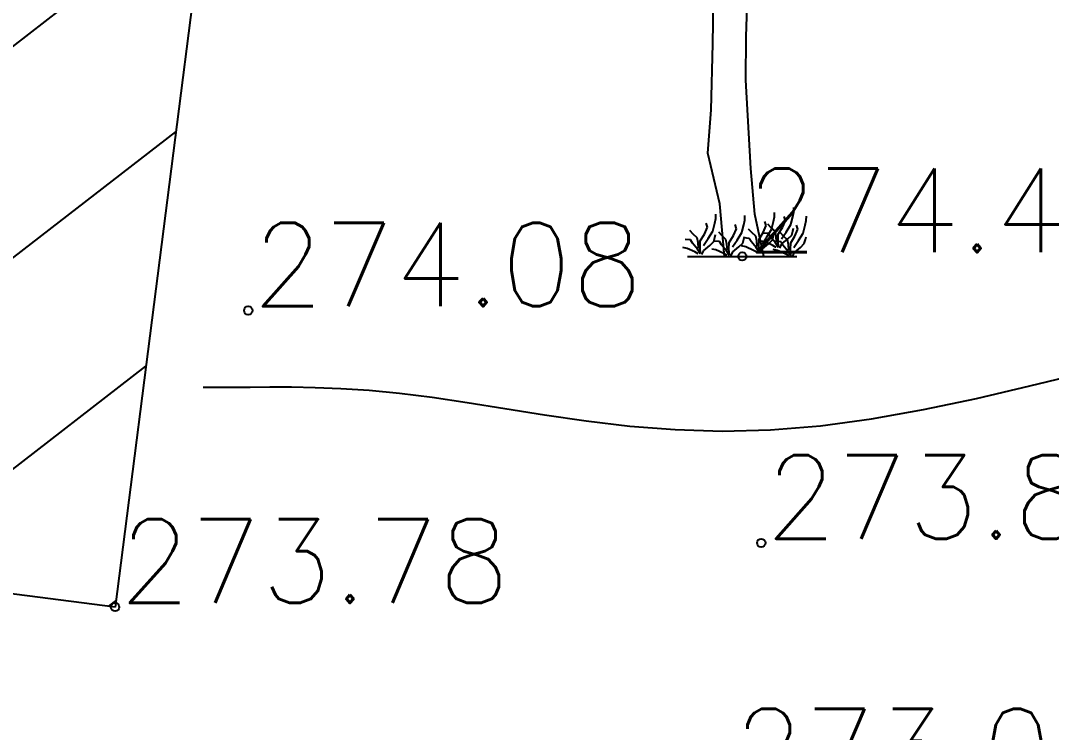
# Model space of a CAD drawing. Extents: x 524954 to 526204, y 9523489 to 9524010.
# Drawn here: x 525860 to 525872.32, y 9523672.69 to 9523681.21 of the extents above; entities that cross this region are included whole.
import ezdxf

# ---------------------------------------------------------------- set-up
doc = ezdxf.new("R2010")
doc.units = 0
doc.header["$PDMODE"] = 33
doc.header["$PDSIZE"] = 0.1
doc.linetypes.add('ACAD_ISO12W100', pattern=[21, 12, -3, 0, -3, 0, -3])
for name, color, linetype in [('Arbre', 34, 'ACAD_ISO12W100'), ('Bati', 6, 'Continuous'), ('Bati_H', 1, 'Continuous'), ('CN_02_00', 4, 'Continuous'), ('TopoAlt', 3, 'Continuous'), ('TOPOJIS', 7, 'Continuous')]:
    doc.layers.add(name, color=color, linetype=linetype)
doc.styles.add('Simplex 1.0', font='Simplex.shx', dxfattribs={"width": 0.99, "height": 1})

# ---------------------------------------------------------------- blocks, each defined once
blk = doc.blocks.new('TCPOINT M')
at = {"color": 0}
blk.add_point((0, 0), dxfattribs=at)
at = {"layer": 'TopoAlt', "style": 'Simplex 1.0', "width": 0.99}
blk.add_attdef('ALT', (0.15, 0.15), '', height=1, dxfattribs=at)
blk = doc.blocks.new('v088')
at = {"linetype": 'Continuous'}
for p, q in [((0.045, 2.625), (0.064, 3.179)), ((-0.352, 2.542), (-0.344, 3.046)), ((0.043, 2.109), (0.045, 2.625)), ((-0.373, 1.752), (-0.352, 2.542)), ((0.102, 1.053), (0.043, 2.109)), ((-0.412, 1.235), (-0.373, 1.752)), ((-0.268, 0.628), (-0.412, 1.235)), ((0.151, 0.506), (0.102, 1.053)), ((-0.213, 0), (-0.268, 0.628)), ((-0.317, 0.454), (-0.315, 0.507)), ((0.256, 0), (0.151, 0.506)), ((0.385, 0.474), (0.387, 0.526)), ((0.603, 0.474), (0.615, 0.531)), ((0.615, 0.531), (0.618, 0.584)), ((-0.416, 0.349), (-0.433, 0.399)), ((-0.353, 0.303), (-0.329, 0.397)), ((-0.329, 0.397), (-0.317, 0.454)), ((-0.07, 0.329), (-0.087, 0.38)), ((-0.007, 0.284), (0.017, 0.377)), ((0.017, 0.377), (0.029, 0.435)), ((0.029, 0.435), (0.031, 0.488)), ((0.286, 0.368), (0.269, 0.418)), ((0.346, 0.341), (0.305, 0.385)), ((0.349, 0.322), (0.373, 0.416)), ((0.373, 0.416), (0.385, 0.474)), ((0.481, 0.344), (0.517, 0.426)), ((0.517, 0.426), (0.5, 0.476)), ((0.524, 0.291), (0.579, 0.38)), ((0.579, 0.38), (0.603, 0.474)), ((0.666, 0.325), (0.649, 0.375)), ((0.728, 0.279), (0.752, 0.373)), ((0.752, 0.373), (0.765, 0.43)), ((0.765, 0.43), (0.767, 0.483)), ((-0.587, 0.264), (-0.627, 0.308)), ((-0.541, 0.224), (-0.587, 0.264)), ((-0.502, 0.188), (-0.452, 0.267)), ((-0.452, 0.267), (-0.416, 0.349)), ((-0.409, 0.214), (-0.353, 0.303)), ((-0.327, 0.226), (-0.32, 0.26)), ((-0.24, 0.245), (-0.281, 0.288)), ((-0.156, 0.168), (-0.106, 0.248)), ((-0.106, 0.248), (-0.07, 0.329)), ((-0.063, 0.195), (-0.007, 0.284)), ((0.115, 0.284), (0.075, 0.327)), ((0.161, 0.243), (0.115, 0.284)), ((0.2, 0.207), (0.25, 0.286)), ((0.25, 0.286), (0.286, 0.368)), ((0.315, 0.274), (0.25, 0.279)), ((0.293, 0.233), (0.349, 0.322)), ((0.337, 0.236), (0.315, 0.274)), ((0.392, 0.301), (0.346, 0.341)), ((0.375, 0.245), (0.382, 0.279)), ((0.404, 0.243), (0.392, 0.301)), ((0.428, 0.183), (0.43, 0.264)), ((0.43, 0.264), (0.481, 0.344)), ((0.495, 0.24), (0.454, 0.284)), ((0.469, 0.209), (0.524, 0.291)), ((0.546, 0.209), (0.591, 0.255)), ((0.591, 0.255), (0.606, 0.303)), ((0.606, 0.303), (0.613, 0.337)), ((0.63, 0.243), (0.666, 0.325)), ((0.673, 0.19), (0.728, 0.279)), ((-0.618, 0.197), (-0.683, 0.202)), ((-0.596, 0.159), (-0.618, 0.197)), ((-0.536, 0.087), (-0.596, 0.159)), ((-0.529, 0.166), (-0.541, 0.224)), ((-0.524, 0.099), (-0.529, 0.166)), ((-0.505, 0.106), (-0.502, 0.188)), ((-0.464, 0.132), (-0.409, 0.214)), ((-0.459, 0.072), (-0.387, 0.132)), ((-0.387, 0.132), (-0.341, 0.178)), ((-0.341, 0.178), (-0.327, 0.226)), ((-0.272, 0.178), (-0.337, 0.183)), ((-0.25, 0.139), (-0.272, 0.178)), ((-0.19, 0.067), (-0.25, 0.139)), ((-0.195, 0.204), (-0.24, 0.245)), ((-0.183, 0.147), (-0.195, 0.204)), ((-0.178, 0.079), (-0.183, 0.147)), ((-0.159, 0.087), (-0.156, 0.168)), ((-0.118, 0.113), (-0.063, 0.195)), ((-0.041, 0.113), (0.005, 0.159)), ((0.041, 0.115), (-0.01, 0.125)), ((0.005, 0.159), (0.019, 0.207)), ((0.019, 0.207), (0.026, 0.24)), ((0.084, 0.216), (0.019, 0.221)), ((0.106, 0.178), (0.084, 0.216)), ((0.166, 0.106), (0.106, 0.178)), ((0.173, 0.185), (0.161, 0.243)), ((0.178, 0.118), (0.173, 0.185)), ((0.197, 0.125), (0.2, 0.207)), ((0.202, 0.055), (0.197, 0.125)), ((0.272, 0.173), (0.221, 0.183)), ((0.238, 0.151), (0.293, 0.233)), ((0.243, 0.091), (0.315, 0.151)), ((0.365, 0.13), (0.272, 0.173)), ((0.315, 0.151), (0.361, 0.197)), ((0.397, 0.163), (0.337, 0.236)), ((0.361, 0.197), (0.375, 0.245)), ((0.406, 0.108), (0.365, 0.13)), ((0.433, 0.108), (0.397, 0.163)), ((0.464, 0.173), (0.399, 0.178)), ((0.409, 0.175), (0.404, 0.243)), ((0.433, 0.113), (0.428, 0.183)), ((0.45, 0.099), (0.474, 0.149)), ((0.486, 0.135), (0.464, 0.173)), ((0.474, 0.149), (0.546, 0.209)), ((0.546, 0.063), (0.486, 0.135)), ((0.541, 0.2), (0.495, 0.24)), ((0.553, 0.142), (0.541, 0.2)), ((0.558, 0.075), (0.553, 0.142)), ((0.577, 0.082), (0.579, 0.163)), ((0.579, 0.163), (0.63, 0.243)), ((0.618, 0.108), (0.673, 0.19)), ((0.695, 0.108), (0.74, 0.154)), ((0.74, 0.154), (0.755, 0.202)), ((0.755, 0.202), (0.762, 0.236)), ((-0.661, 0.096), (-0.712, 0.106)), ((-0.567, 0.053), (-0.661, 0.096)), ((-0.654, 0), (0.654, 0)), ((-0.527, 0.031), (-0.567, 0.053)), ((-0.5, 0.031), (-0.536, 0.087)), ((-0.5, 0.036), (-0.505, 0.106)), ((-0.483, 0.022), (-0.459, 0.072)), ((-0.315, 0.077), (-0.365, 0.087)), ((-0.221, 0.034), (-0.315, 0.077)), ((-0.18, 0.012), (-0.221, 0.034)), ((-0.154, 0.012), (-0.19, 0.067)), ((-0.154, 0.017), (-0.159, 0.087)), ((-0.137, 0.002), (-0.113, 0.053)), ((-0.113, 0.053), (-0.041, 0.113)), ((0.135, 0.072), (0.041, 0.115)), ((0.175, 0.05), (0.135, 0.072)), ((0.202, 0.05), (0.166, 0.106)), ((0.219, 0.041), (0.243, 0.091)), ((0.421, 0.072), (0.37, 0.082)), ((0.514, 0.029), (0.421, 0.072)), ((0.555, 0.007), (0.514, 0.029)), ((0.582, 0.007), (0.546, 0.063)), ((0.582, 0.012), (0.577, 0.082)), ((0.599, -0.002), (0.623, 0.048)), ((0.623, 0.048), (0.695, 0.108))]:
    blk.add_line(p, q, dxfattribs=at)

msp = doc.modelspace()

# ---------------------------------------------------------------- hatches: boundary and pattern name
at = {"layer": 'Bati_H'}
h = msp.add_hatch(dxfattribs=at)
h.set_pattern_fill('_U', color=256, scale=2, angle=217.7241, style=0, pattern_type=0)
h.set_pattern_definition([(217.724095748, (0, 0), (1.22371947054, -1.58193257044), [])])
h.paths.add_polyline_path([(525861.126, 9523674.191), (525857.966, 9523674.595), (525859.606, 9523687.773), (525862.931, 9523687.187), (525862.788, 9523687.205)])

# ---------------------------------------------------------------- linework, layer by layer
at = {"layer": 'Bati', "flags": 128}
msp.add_lwpolyline([(525861.126, 9523674.191), (525857.966, 9523674.595), (525859.606, 9523687.773), (525862.931, 9523687.187), (525862.788, 9523687.205)], close=True, dxfattribs=at)
at = {"layer": 'CN_02_00', "elevation": 274, "flags": 128}
msp.add_lwpolyline([(525862.178, 9523676.822), (525862.341, 9523676.82), (525862.531, 9523676.82), (525862.742, 9523676.822), (525862.976, 9523676.824), (525863.235, 9523676.823), (525863.518, 9523676.818), (525863.827, 9523676.806), (525864.163, 9523676.784), (525864.526, 9523676.751), (525864.918, 9523676.703), (525865.338, 9523676.639), (525865.786, 9523676.566), (525866.261, 9523676.489), (525866.759, 9523676.417), (525867.28, 9523676.356), (525867.823, 9523676.313), (525868.385, 9523676.295), (525868.964, 9523676.309), (525869.56, 9523676.36), (525870.17, 9523676.443), (525870.793, 9523676.554), (525871.425, 9523676.687), (525872.065, 9523676.835), (525872.712, 9523676.992)], dxfattribs=at)

# ---------------------------------------------------------------- block references
at = {"layer": 'Arbre'}
msp.add_blockref('v088', (525868.626, 9523678.385), dxfattribs=at)
at = {"layer": 'TOPOJIS'}
ref = msp.add_blockref('TCPOINT M', (525868.626, 9523678.385, 274.48), dxfattribs=at)
ref.add_attrib('ALT', '274.48', (525868.676, 9523678.435, 274.48), dxfattribs={"layer": 'TopoAlt', "height": 1, "style": 'Simplex 1.0', "width": 0.99})
ref = msp.add_blockref('TCPOINT M', (525862.718, 9523677.738, 274.08), dxfattribs=at)
ref.add_attrib('ALT', '274.08', (525862.768, 9523677.788, 274.08), dxfattribs={"layer": 'TopoAlt', "height": 1, "style": 'Simplex 1.0', "width": 0.99})
ref = msp.add_blockref('TCPOINT M', (525868.853, 9523674.958, 273.82), dxfattribs=at)
ref.add_attrib('ALT', '273.82', (525868.903, 9523675.008, 273.82), dxfattribs={"layer": 'TopoAlt', "height": 1, "style": 'Simplex 1.0', "width": 0.99})
ref = msp.add_blockref('TCPOINT M', (525861.126, 9523674.191, 273.78), dxfattribs=at)
ref.add_attrib('ALT', '273.78', (525861.176, 9523674.241, 273.78), dxfattribs={"layer": 'TopoAlt', "height": 1, "style": 'Simplex 1.0', "width": 0.99})
ref = msp.add_blockref('TCPOINT M', (525868.467, 9523671.922, 273.07), dxfattribs=at)
ref.add_attrib('ALT', '273.07', (525868.517, 9523671.972, 273.07), dxfattribs={"layer": 'TopoAlt', "height": 1, "style": 'Simplex 1.0', "width": 0.99})

doc.saveas('drawing.dxf')
